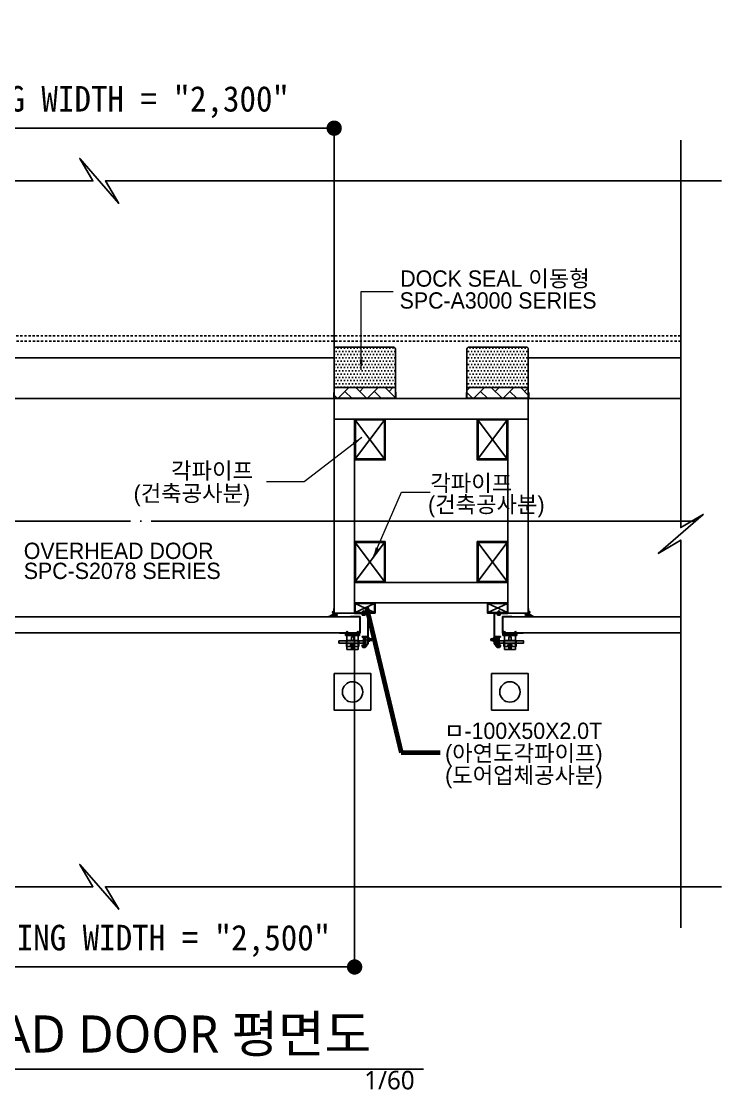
# Model space of a CAD drawing. Header units: millimetres. Extents: x 909 to 159266, y 137 to 21462.
# Drawn here: x 29921 to 33347, y 1806 to 7036 of the extents above; entities that cross this region are included whole.
import ezdxf
from ezdxf.enums import TextEntityAlignment as Align

# ---------------------------------------------------------------- set-up
doc = ezdxf.new("R2010")
doc.units = ezdxf.units.MM
doc.header["$LTSCALE"] = 50
doc.header["$MEASUREMENT"] = 0
for name, pattern in [('CEN', [62, 60, -1, 0, -1]), ('HIDDEN', [2, 1, -1]), ('지하2층 평면도 정화조변경안$0$HID', [2, 1.1, -0.9])]:
    doc.linetypes.add(name, pattern=pattern)
doc.layers.get('Defpoints').update_dxf_attribs({"color": 181})
for name, color, linetype in [('1212', 7, 'Continuous'), ('252', 252, 'Continuous'), ('3', 3, 'Continuous'), ('DIM', 7, 'Continuous'), ('HFC-23-파이프', 3, 'Continuous'), ('OHD Frame', 2, 'Continuous'), ('OHD Panel', 5, 'Continuous'), ('xr-plan$0$A-PLAN-HEIGHT', 253, 'Continuous'), ('건축120130$0$MARK', 3, 'Continuous'), ('지하2층 평면도 정화조변경안$0$A-FLOR-GW', 6, 'Continuous'), ('지하2층 평면도 정화조변경안$0$A-FLOR-STUD', 9, 'Continuous'), ('지하2층 평면도 정화조변경안$0$A-ST-AXIS-CEN', 252, 'CEN'), ('지하2층 평면도 정화조변경안$0$A-볼라드', 8, 'Continuous'), ('지하2층 평면도 정화조변경안$0$방화셔터', 11, 'Continuous')]:
    doc.layers.add(name, color=color, linetype=linetype)
doc.styles.add('2020음성 1차', font='나눔고딕Bold.ttf')
doc.styles.get("Standard").update_dxf_attribs({"font": 'NanumGothicBold.ttf'})
doc.styles.add('돋움체', font='')
doc.styles.add('울릉도M', font='NanumGothic.ttf')
doc.styles.add('헤드라인', font='')
doc.styles.get('돋움체').set_extended_font_data('DotumChe')
doc.styles.get('헤드라인').set_extended_font_data('HY울릉도M')
doc.dimstyles.new('ISO-25', dxfattribs={"dimtxt": 2.5, "dimasz": 2.5, "dimexe": 1.25, "dimexo": 0.625, "dimtad": 1, "dimtxsty": 'Standard', "dimcen": 2.5, "dimadec": 0, "dimazin": 0, "dimtfac": 1, "dimtmove": 0, "dimatfit": 3, "dimfxl": 1, "dimarcsym": 0})
doc.dimstyles.new('류재성$0', dxfattribs={"dimscale": 50, "dimtxt": 3, "dimasz": 1.5, "dimexe": 0, "dimexo": 2, "dimgap": 1, "dimtad": 1, "dimdec": 0, "dimdsep": 46, "dimlunit": 6, "dimtxsty": '2020음성 1차', "dimblk1": 'DOT', "dimblk2": 'DOT', "dimsah": 1, "dimcen": 0.09, "dimclrt": 4, "dimadec": 0, "dimazin": 0, "dimtfac": 1, "dimtdec": 4, "dimtofl": 0, "dimtmove": 0, "dimatfit": 3, "dimldrblk": 'DOT', "dimfxl": 1, "dimtolj": 1, "dimtzin": 0, "dimarcsym": 0})

# ---------------------------------------------------------------- blocks, each defined once
blk = doc.blocks.new('지하2층 평면도 정화조변경안$0$각-150X200')
at = {"layer": '지하2층 평면도 정화조변경안$0$A-FLOR-STUD'}
for p, q in [((75, 100), (-75, -100)), ((75, -100), (-75, 100))]:
    blk.add_line(p, q, dxfattribs=at)
for points in [[(75, 100), (-75, 100), (-75, -100), (75, -100)], [(70.5, 95.5), (-70.5, 95.5), (-70.5, -95.5), (70.5, -95.5)]]:
    blk.add_lwpolyline(points, close=True, dxfattribs=at)
blk = doc.blocks.new('지하2층 평면도 정화조변경안$0$b1')
at = {"layer": '지하2층 평면도 정화조변경안$0$A-볼라드'}
blk.add_lwpolyline([(0, 180), (180, 180), (180, 0), (0, 0), (0, 180)], dxfattribs=at)
blk.add_circle((90, 90), 50, dxfattribs=at)
blk = doc.blocks.new('2TRACK')
at = {"color": 2}
for p, q in [((-35.9, 54.2), (-35.9, 21)), ((-33.6, 54.2), (-33.6, 21.7)), ((-33.1, 57), (-7.9, 57)), ((-33.1, 54.7), (-7.9, 54.7)), ((-7.9, 57), (-7.9, 54.7)), ((-35.9, 21), (-23.7, 3.5)), ((-33.6, 21.7), (-22.5, 5.8)), ((-23.7, 3.5), (-12.1, 3.5)), ((-22.5, 5.8), (-13.5, 5.8)), ((-13.5, 5.8), (-8.3, 15.5)), ((-12.1, 3.5), (-6.3, 14.4)), ((-8.3, 15.5), (-6.3, 14.4))]:
    blk.add_line(p, q, dxfattribs=at)
for radius in [2.8, 0.5]:
    blk.add_arc((-33.1, 54.2), radius, 90, 180, dxfattribs=at)
blk = doc.blocks.new('78t angle')
at = {"color": 2}
for p, q in [((-45.3, 37.5), (-45.3, 35.2)), ((-45.3, 37.5), (18.9, 37.5)), ((-45.3, 35.2), (18.9, 35.2)), ((19.4, 34.7), (19.4, -113.5)), ((21.7, 34.7), (21.7, -113.5)), ((21.7, -113.5), (19.4, -113.5))]:
    blk.add_line(p, q, dxfattribs=at)
for radius in [2.8, 0.5]:
    blk.add_arc((18.9, 34.7), radius, 0, 90, dxfattribs=at)
blk = doc.blocks.new('프레임100X50X2.3T')
at = {"color": 1}
for p, q in [((105125.2, -46858.7), (105170.6, -46763.3)), ((105125.2, -46763.3), (105170.6, -46858.7))]:
    blk.add_line(p, q, dxfattribs=at)
at = {"layer": 'OHD Frame'}
for points in [[(105172.9, -46761), (105172.9, -46861), (105122.9, -46861), (105122.9, -46761)], [(105170.6, -46763.3), (105170.6, -46858.7), (105125.2, -46858.7), (105125.2, -46763.3)]]:
    blk.add_lwpolyline(points, close=True, dxfattribs=at)
blk = doc.blocks.new('_Dot')
at = {"layer": 'DIM', "color": 0, "lineweight": -2}
blk.add_line((-0.5, 0), (-1, 0), dxfattribs=at)
at = {"layer": 'DIM', "color": 0, "const_width": 0.5}
blk.add_lwpolyline([(-0.25, 0, 1), (0.25, 0, 1)], format="xyb", close=True, dxfattribs=at)
blk = doc.blocks.new('*D5540')
at = {"layer": '252', "color": 0, "lineweight": -2}
for p, q in [((29151.3, 5289.2), (29151.3, 6513)), ((29226.3, 6513), (31376.3, 6513)), ((31451.3, 5289.2), (31451.3, 6513))]:
    blk.add_line(p, q, dxfattribs=at)
at = {"layer": 'Defpoints', "color": 0}
for p in [(31451.3, 6513), (29151.3, 5189.2), (31451.3, 5189.2)]:
    blk.add_point(p, dxfattribs=at)
at = {"layer": '252', "color": 0, "linetype": 'ByBlock', "lineweight": -2, "xscale": 75, "yscale": 75, "zscale": 75, "rotation": 180}
blk.add_blockref('_Dot', (29151.3, 6513), dxfattribs=at)
at = {"layer": '252', "color": 0, "linetype": 'ByBlock', "lineweight": -2, "xscale": 75, "yscale": 75, "zscale": 75}
blk.add_blockref('_Dot', (31451.3, 6513), dxfattribs=at)
at = {"layer": '252', "color": 4, "insert": (30301.3, 6640.8), "char_height": 125, "attachment_point": 5, "style": '돋움체'}
blk.add_mtext('\\A1;OPENING WIDTH = "2,300"', dxfattribs=at)
blk = doc.blocks.new('*D5541')
at = {"layer": '252', "color": 0, "lineweight": -2}
for p, q in [((29051.3, 4039.2), (29051.3, 2406.7)), ((31551.3, 4039.2), (31551.3, 2406.7)), ((29126.3, 2406.7), (31476.3, 2406.7))]:
    blk.add_line(p, q, dxfattribs=at)
at = {"layer": 'Defpoints', "color": 0}
for p in [(29051.3, 4139.2), (31551.3, 4139.2), (31551.3, 2406.7)]:
    blk.add_point(p, dxfattribs=at)
at = {"layer": '252', "color": 0, "linetype": 'ByBlock', "lineweight": -2, "xscale": 75, "yscale": 75, "zscale": 75, "rotation": 180}
blk.add_blockref('_Dot', (29051.3, 2406.7), dxfattribs=at)
at = {"layer": '252', "color": 0, "linetype": 'ByBlock', "lineweight": -2, "xscale": 75, "yscale": 75, "zscale": 75}
blk.add_blockref('_Dot', (31551.3, 2406.7), dxfattribs=at)
at = {"layer": '252', "color": 4, "insert": (30301.3, 2534.5), "char_height": 125, "attachment_point": 5, "style": '돋움체'}
blk.add_mtext('\\A1;DOOR OPENING WIDTH = "2,500"', dxfattribs=at)

msp = doc.modelspace()

# ---------------------------------------------------------------- hatches: boundary and pattern name
at = {"transparency": 33554687}
h = msp.add_hatch(dxfattribs=at)
h.set_pattern_fill('DOTS', color=3, scale=10, angle=360)
h.set_pattern_definition([(2e-15, (-14115.533, -51602.674), (7.9375, 15.875), [0, -15.875])])
h.paths.add_polyline_path([(31451.3, 5243.8), (31451.3, 5431.5, -0.414214), (31461.3, 5441.5), (31741.3, 5441.5, -0.414214), (31751.3, 5431.5), (31751.3, 5243.8)])
h = msp.add_hatch(dxfattribs=at)
h.set_pattern_fill('DOTS', color=3, scale=10, angle=360)
h.set_pattern_definition([(2e-15, (-10865.533, -51602.674), (7.9375, 15.875), [0, -15.875])])
h.paths.add_polyline_path([(32401.3, 5243.8), (32401.3, 5431.5, 0.414214), (32391.3, 5441.5), (32111.3, 5441.5, 0.414214), (32101.3, 5431.5), (32101.3, 5243.8)])
h = msp.add_hatch(dxfattribs=at)
h.set_pattern_fill('AR-HBONE', color=3, scale=0.5, angle=360)
h.set_pattern_definition([(45, (-14115.533, -51602.674), (2e-14, 71.84205), [152.4, -50.8]), (135, (-14079.61, -51566.753), (2e-14, 71.84205), [152.4, -50.8])])
h.paths.add_polyline_path([(31751.3, 5243.8), (31751.3, 5191.5), (31451.3, 5191.5), (31451.3, 5219.2), (31451.3, 5243.8)])
h = msp.add_hatch(dxfattribs=at)
h.set_pattern_fill('AR-HBONE', color=3, scale=0.5, angle=360)
h.set_pattern_definition([(45, (-10865.533, -51602.674), (2e-14, 71.84205), [152.4, -50.8]), (135, (-10829.61, -51566.753), (2e-14, 71.84205), [152.4, -50.8])])
h.paths.add_polyline_path([(32101.3, 5243.8), (32101.3, 5191.5), (32401.3, 5191.5), (32401.3, 5219.2), (32401.3, 5243.8)])
at = {"layer": 'HFC-23-파이프'}
h = msp.add_hatch(color=7, dxfattribs=at)
h.dxf.hatch_style = 1
h.paths.add_polyline_path([(31455.2, 4134.7), (31451.3, 4134.7), (31451.3, 4136.7), (31464.3, 4136.7), (31464.3, 4134.7), (31460.4, 4134.7), (31460.4, 4133.1), (31463.6, 4133.1), (31464.9, 4133), (31466.9, 4130.1), (31456, 4125.1), (31448.5, 4123.4), (31455.6, 4126), (31463.5, 4130.5), (31461.2, 4131.3), (31457, 4132.1), (31453.3, 4130.4), (31445.3, 4125.3), (31438.6, 4122.1), (31437.3, 4122), (31437.2, 4122), (31443.3, 4125.3), (31450.6, 4131), (31450.6, 4133.1), (31455.2, 4133.1)])
h.paths.add_polyline_path([(31447.5, 4138.3, 0.154527), (31447.5, 4138.9), (31446.7, 4141.4, 0.170014), (31446.2, 4141.9, -1.840759), (31449.3, 4143.3), (31449.4, 4139.6), (31448.1, 4133), (31439.5, 4127.4), (31429, 4122.8), (31423.9, 4122), (31426.9, 4123), (31437.6, 4128.4), (31446.5, 4134.7)])
h = msp.add_hatch(color=7, dxfattribs=at)
h.dxf.hatch_style = 1
h.paths.add_polyline_path([(32397.4, 4134.7), (32401.3, 4134.7), (32401.3, 4136.7), (32388.3, 4136.7), (32388.3, 4134.7), (32392.2, 4134.7), (32392.2, 4133.1), (32389, 4133.1), (32387.7, 4133), (32385.7, 4130.1), (32396.6, 4125.1), (32404.1, 4123.4), (32397, 4126), (32389.1, 4130.5), (32391.4, 4131.3), (32395.6, 4132.1), (32399.2, 4130.4), (32407.3, 4125.3), (32414, 4122.1), (32415.3, 4122), (32415.3, 4122), (32409.3, 4125.3), (32402, 4131), (32402, 4133.1), (32397.4, 4133.1)])
h.paths.add_polyline_path([(32405, 4138.3, -0.154527), (32405.1, 4138.9), (32405.9, 4141.4, -0.170014), (32406.3, 4141.9, 1.840759), (32403.3, 4143.3), (32403.2, 4139.6), (32404.4, 4133), (32413.1, 4127.4), (32423.6, 4122.8), (32428.7, 4122), (32425.6, 4123), (32415, 4128.4), (32406.1, 4134.7)])

# ---------------------------------------------------------------- linework, layer by layer
for p, q in [((31445.3, 4138.9), (31445.3, 4139.7)), ((31447.5, 4138.3), (31446.5, 4134.7)), ((31446.7, 4141.4), (31447.5, 4138.9)), ((31446.8, 4138.9), (31446.8, 4140.5)), ((31449.8, 4148.4), (31449.8, 4161.4)), ((31449.8, 4133.7), (31449.8, 4143.7)), ((31450.3, 4133.2), (31454, 4133.2)), ((31451.3, 4139.7), (31451.3, 4161.4)), ((31451.3, 4134.7), (31451.3, 4137.7)), ((31451.3, 4137.7), (31464.3, 4137.7)), ((31451.3, 4134.7), (31451.3, 4136.7)), ((31451.3, 4136.7), (31464.3, 4136.7)), ((31451.3, 4134.7), (31454, 4134.7)), ((31455.2, 4134.7), (31451.3, 4134.7)), ((31451.8, 4139.2), (31465.3, 4139.2)), ((31455.2, 4133.1), (31455.2, 4134.7)), ((31464.3, 4134.7), (31460.4, 4134.7)), ((31460.4, 4134.7), (31460.4, 4133.1)), ((31460.4, 4133.1), (31463.6, 4133.1)), ((31461.5, 4134.7), (31464.3, 4134.7)), ((31461.5, 4133.2), (31465.3, 4133.2)), ((31464.3, 4134.7), (31464.3, 4137.7)), ((31464.3, 4136.7), (31464.3, 4134.7)), ((31465.8, 4133.7), (31465.8, 4138.7)), ((32386.8, 4133.7), (32386.8, 4138.7)), ((32400.8, 4139.2), (32387.3, 4139.2)), ((32391, 4133.2), (32387.3, 4133.2)), ((32388.3, 4134.7), (32388.3, 4137.7)), ((32401.3, 4137.7), (32388.3, 4137.7)), ((32401.3, 4136.7), (32388.3, 4136.7)), ((32388.3, 4136.7), (32388.3, 4134.7)), ((32391, 4134.7), (32388.3, 4134.7)), ((32388.3, 4134.7), (32392.2, 4134.7)), ((32392.2, 4133.1), (32389, 4133.1)), ((32392.2, 4134.7), (32392.2, 4133.1)), ((32397.4, 4133.1), (32397.4, 4134.7)), ((32397.4, 4134.7), (32401.3, 4134.7)), ((32401.3, 4134.7), (32398.5, 4134.7)), ((32402.3, 4133.2), (32398.5, 4133.2)), ((32401.3, 4139.7), (32401.3, 4161.4)), ((32401.3, 4134.7), (32401.3, 4137.7)), ((32401.3, 4134.7), (32401.3, 4136.7)), ((32402.8, 4148.4), (32402.8, 4161.4)), ((32402.8, 4133.7), (32402.8, 4143.7)), ((32405, 4138.3), (32406.1, 4134.7)), ((32405.9, 4141.4), (32405.1, 4138.9)), ((32405.8, 4138.9), (32405.8, 4140.5)), ((32407.3, 4138.9), (32407.3, 4139.7))]:
    msp.add_line(p, q)
at = {"color": 2}
for p, q in [((31531.4, 4122.8), (31531.4, 4121.2)), ((31531.4, 4121.2), (31576.3, 4121.2)), ((31576.3, 4121.2), (31576.3, 4043.2)), ((31577.9, 4122.8), (31577.9, 4041.6)), ((32274.7, 4122.8), (32274.7, 4041.6)), ((32276.3, 4121.2), (32276.3, 4043.2)), ((32321.2, 4121.2), (32276.3, 4121.2)), ((32321.2, 4122.8), (32321.2, 4121.2)), ((31476.6, 4043.2), (31576.3, 4043.2)), ((32376, 4043.2), (32276.3, 4043.2))]:
    msp.add_line(p, q, dxfattribs=at)
at = {"color": 4}
for p, q in [((31506.6, 4041.6), (31506.6, 4030.1)), ((31575.9, 4039.4), (31506.6, 4039.4)), ((31523.1, 4030.1), (31506.6, 4030.1)), ((31513.3, 4030.1), (31513.3, 4004.8)), ((31523.1, 4030.1), (31523.1, 4039.4)), ((31524.2, 4037.8), (31523.1, 4037.8)), ((31524.2, 4031.7), (31523.1, 4031.7)), ((31524.2, 4030.1), (31524.2, 4039.4)), ((31558.2, 4030.1), (31524.2, 4030.1)), ((31558.2, 4030.1), (31558.2, 4039.4)), ((31559.4, 4037.8), (31558.2, 4037.8)), ((31559.4, 4031.7), (31558.2, 4031.7)), ((31559.4, 4030.1), (31559.4, 4039.4)), ((31575.9, 4030.1), (31559.4, 4030.1)), ((31568.3, 4030.1), (31568.3, 4004.8)), ((31575.9, 4041.6), (31575.9, 4030.1)), ((32276.7, 4041.6), (32276.7, 4030.1)), ((32276.7, 4039.4), (32346, 4039.4)), ((32276.7, 4030.1), (32293.2, 4030.1)), ((32284.2, 4030.1), (32284.2, 4004.8)), ((32293.2, 4030.1), (32293.2, 4039.4)), ((32293.2, 4037.8), (32294.4, 4037.8)), ((32293.2, 4031.7), (32294.4, 4031.7)), ((32294.4, 4030.1), (32294.4, 4039.4)), ((32294.4, 4030.1), (32328.4, 4030.1)), ((32328.4, 4030.1), (32328.4, 4039.4)), ((32328.4, 4037.8), (32329.5, 4037.8)), ((32328.4, 4031.7), (32329.5, 4031.7)), ((32329.5, 4030.1), (32329.5, 4039.4)), ((32329.5, 4030.1), (32346, 4030.1)), ((32339.2, 4030.1), (32339.2, 4004.8)), ((32346, 4041.6), (32346, 4030.1)), ((31511, 4004.8), (31511, 3990.3)), ((31513.3, 3974.9), (31513.3, 3961.6)), ((31546.9, 4022.9), (31535.9, 4022.9)), ((31568.3, 3974.9), (31568.3, 3961.6)), ((31571.5, 4004.8), (31571.5, 3990.3)), ((32281.1, 4004.8), (32281.1, 3990.3)), ((32284.2, 3974.9), (32284.2, 3961.6)), ((32305.7, 4022.9), (32316.7, 4022.9)), ((32339.2, 3974.9), (32339.2, 3961.6)), ((32341.6, 4004.8), (32341.6, 3990.3)), ((31568.3, 3961.6), (31513.3, 3961.6)), ((32284.2, 3961.6), (32339.2, 3961.6))]:
    msp.add_line(p, q, dxfattribs=at)
at = {"color": 1, "linetype": 'HIDDEN', "ltscale": 3}
for p, q in [((31511, 4003.1), (31571.5, 4003.1)), ((31511, 3992.1), (31571.5, 3992.1)), ((32341.6, 4003.1), (32281.1, 4003.1)), ((32341.6, 3992.1), (32281.1, 3992.1))]:
    msp.add_line(p, q, dxfattribs=at)
at = {"color": 8, "linetype": 'HIDDEN', "ltscale": 3}
for p, q in [((31513.3, 3974.9), (31513.3, 4004.8)), ((31568.3, 3974.9), (31568.3, 4004.8)), ((32284.2, 3974.9), (32284.2, 4004.8)), ((32339.2, 3974.9), (32339.2, 4004.8))]:
    msp.add_line(p, q, dxfattribs=at)
at = {"color": 2}
for points in [[(33147.4, 6455), (33147.4, 4557.9), (33257.3, 4622.5), (33037.5, 4431.7), (33147.4, 4496.4), (33147.4, 2599.2)], [(33347.4, 6255), (30332, 6255), (30396.7, 6145.1), (30205.9, 6365), (30270.6, 6255), (27255.2, 6255)], [(33347.4, 2799.2), (30332, 2799.2), (30396.7, 2689.3), (30205.9, 2909.1), (30270.6, 2799.2), (27255.2, 2799.2)]]:
    msp.add_lwpolyline(points, dxfattribs=at)
for points in [[(31446.5, 4134.7), (31437.6, 4128.4), (31426.9, 4123), (31423.9, 4122), (31429, 4122.8), (31439.5, 4127.4), (31448.1, 4133), (31449.4, 4139.6), (31449.3, 4143.3)], [(31455.2, 4133.1), (31450.6, 4133.1), (31450.6, 4131), (31443.3, 4125.3), (31437.2, 4122), (31438.6, 4122.1), (31445.3, 4125.3), (31453.3, 4130.4), (31457, 4132.1), (31461.2, 4131.3), (31463.5, 4130.5), (31455.6, 4126), (31448.5, 4123.4), (31456, 4125.1), (31466.9, 4130.1), (31464.9, 4133), (31463.6, 4133.1)], [(32397.4, 4133.1), (32402, 4133.1), (32402, 4131), (32409.3, 4125.3), (32415.4, 4122), (32414, 4122.1), (32407.3, 4125.3), (32399.2, 4130.4), (32395.6, 4132.1), (32391.4, 4131.3), (32389.1, 4130.5), (32397, 4126), (32404.1, 4123.4), (32396.6, 4125.1), (32385.7, 4130.1), (32387.7, 4133), (32389, 4133.1)], [(32406.1, 4134.7), (32415, 4128.4), (32425.6, 4123), (32428.7, 4122), (32423.6, 4122.8), (32413.1, 4127.4), (32404.4, 4133), (32403.2, 4139.6), (32403.3, 4143.3)]]:
    msp.add_lwpolyline(points)
at = {"color": 3}
for points in [[(31511, 4003.1), (31474.2, 4003.1), (31474.2, 3992.1), (31511, 3992.1)], [(31594.2, 4003.1), (31571.5, 4003.1)], [(31571.5, 3992.1), (31594.2, 3992.1)], [(32258.4, 4003.1), (32281.1, 4003.1)], [(32281.1, 3992.1), (32258.4, 3992.1)], [(32341.6, 4003.1), (32378.4, 4003.1), (32378.4, 3992.1), (32341.6, 3992.1)]]:
    msp.add_lwpolyline(points, dxfattribs=at)
for points in [[(31594.2, 3979.8), (31594.2, 4015.3, -0.414214), (31599.7, 4020.8), (31599.7, 4020.8, -0.414214), (31605.2, 4015.3), (31605.2, 3979.8, -0.414214), (31599.7, 3974.3), (31599.7, 3974.3, -0.414214)], [(32258.4, 3979.8), (32258.4, 4015.3, 0.414214), (32252.9, 4020.8), (32252.9, 4020.8, 0.414214), (32247.4, 4015.3), (32247.4, 3979.8, 0.414214), (32252.9, 3974.3), (32252.9, 3974.3, 0.414214)]]:
    msp.add_lwpolyline(points, format="xyb", close=True, dxfattribs=at)
for centre, radius, start, end in [((31447.3, 4143.7), 4, 72.5424, 233.1301), ((31447.3, 4143.7), 2.5, 0, 244.6231), ((31444.3, 4139.7), 1, 0, 53.1301), ((31447.3, 4143.6), 2, 351.8493, 237.7965), ((31446, 4138.9), 0.75, 180, 0), ((31445.7, 4141), 1, 19.2012, 57.7965), ((31445.8, 4140.5), 1, 0, 64.6231), ((31446.6, 4138.5), 1, 344.0643, 19.2012), ((31448.8, 4148.4), 1, 252.5424, 0), ((31450.5, 4161.4), 0.75, 0, 180), ((31450.3, 4133.7), 0.5, 180, 270), ((31451.8, 4139.7), 0.5, 180, 270), ((31454, 4133.9), 0.75, 270, 90), ((31461.5, 4133.9), 0.75, 90, 270), ((31465.3, 4138.7), 0.5, 0, 90), ((31465.3, 4133.7), 0.5, 270, 0), ((32387.3, 4138.7), 0.5, 90, 180), ((32387.3, 4133.7), 0.5, 180, 270), ((32391, 4133.9), 0.75, 270, 90), ((32398.5, 4133.9), 0.75, 90, 270), ((32400.8, 4139.7), 0.5, 270, 0), ((32402, 4161.4), 0.75, 0, 180), ((32402.3, 4133.7), 0.5, 270, 0), ((32403.8, 4148.4), 1, 180, 287.4576), ((32405.3, 4143.7), 2.5, 295.3769, 180), ((32405.3, 4143.6), 2, 302.2035, 188.1507), ((32405.3, 4143.7), 4, 306.8699, 107.4576), ((32406, 4138.5), 1, 160.7988, 195.9357), ((32406.8, 4140.5), 1, 115.3769, 180), ((32406.5, 4138.9), 0.75, 180, 0), ((32406.9, 4141), 1, 122.2035, 160.7988), ((32408.3, 4139.7), 1, 126.8699, 180)]:
    msp.add_arc(centre, radius, start, end)
at = {"layer": '1212', "color": 3}
for p, q in [((31586.5, 4136.9), (31586.5, 4134.5)), ((31586.5, 4134.5), (31604.5, 4134.5)), ((31588.4, 4134.5), (31588.4, 4129)), ((31592, 4148), (31595.5, 4151.7)), ((31592, 4141.5), (31592, 4148)), ((31595.5, 4141.5), (31592, 4145.3)), ((31592.5, 4141.5), (31592, 4142.1)), ((31592.1, 4134.5), (31592.1, 4129)), ((31598.4, 4141.5), (31592.2, 4148.3)), ((31599, 4144.1), (31593.7, 4149.8)), ((31599, 4148), (31595.5, 4151.7)), ((31598.9, 4134.5), (31598.9, 4129)), ((31599, 4141.5), (31599, 4148)), ((31602.6, 4134.5), (31602.6, 4129)), ((31604.5, 4136.9), (31604.5, 4134.5)), ((32248.1, 4136.9), (32248.1, 4134.5)), ((32266.1, 4134.5), (32248.1, 4134.5)), ((32250, 4134.5), (32250, 4129)), ((32253.5, 4148), (32257.1, 4151.7)), ((32253.5, 4144.1), (32258.9, 4149.8)), ((32253.5, 4141.5), (32253.5, 4148)), ((32253.7, 4134.5), (32253.7, 4129)), ((32254.1, 4141.5), (32260.4, 4148.3)), ((32260.6, 4148), (32257.1, 4151.7)), ((32257.1, 4141.5), (32260.6, 4145.3)), ((32260.1, 4141.5), (32260.6, 4142.1)), ((32260.5, 4134.5), (32260.5, 4129)), ((32260.6, 4141.5), (32260.6, 4148)), ((32264.2, 4134.5), (32264.2, 4129)), ((32266.1, 4136.9), (32266.1, 4134.5)), ((31588.4, 4129), (31602.6, 4129)), ((32264.2, 4129), (32250, 4129)), ((31508.4, 4039.4), (31508.4, 4037.7)), ((31508.4, 4037.7), (31520.9, 4037.7)), ((31509.7, 4037.7), (31509.7, 4033.9)), ((31509.7, 4033.9), (31519.6, 4033.9)), ((31512.2, 4047.7), (31514.7, 4050.2)), ((31512.2, 4043.2), (31512.2, 4047.7)), ((31514.6, 4043.2), (31512.2, 4045.8)), ((31512.3, 4037.7), (31512.3, 4033.9)), ((31516.7, 4043.2), (31512.4, 4047.9)), ((31517.1, 4045), (31513.4, 4049)), ((31517.1, 4047.7), (31514.7, 4050.2)), ((31517, 4037.7), (31517, 4033.9)), ((31517.1, 4043.2), (31517.1, 4047.7)), ((31519.6, 4037.7), (31519.6, 4033.9)), ((31520.9, 4039.4), (31520.9, 4037.7)), ((31561.1, 4039.4), (31561.1, 4037.7)), ((31561.1, 4037.7), (31573.6, 4037.7)), ((31562.4, 4037.7), (31562.4, 4033.9)), ((31562.4, 4033.9), (31572.3, 4033.9)), ((31564.9, 4047.7), (31567.4, 4050.2)), ((31564.9, 4043.2), (31564.9, 4047.7)), ((31567.3, 4043.2), (31564.9, 4045.8)), ((31565, 4037.7), (31565, 4033.9)), ((31569.4, 4043.2), (31565.1, 4047.9)), ((31569.8, 4045), (31566.1, 4049)), ((31569.8, 4047.7), (31567.4, 4050.2)), ((31569.7, 4037.7), (31569.7, 4033.9)), ((31569.8, 4043.2), (31569.8, 4047.7)), ((31572.3, 4037.7), (31572.3, 4033.9)), ((31573.6, 4039.4), (31573.6, 4037.7)), ((32279, 4039.4), (32279, 4037.7)), ((32291.5, 4037.7), (32279, 4037.7)), ((32280.3, 4037.7), (32280.3, 4033.9)), ((32290.2, 4033.9), (32280.3, 4033.9)), ((32282.8, 4047.7), (32285.2, 4050.2)), ((32282.8, 4045), (32286.5, 4049)), ((32282.8, 4043.2), (32282.8, 4047.7)), ((32282.9, 4037.7), (32282.9, 4033.9)), ((32283.2, 4043.2), (32287.5, 4047.9)), ((32287.7, 4047.7), (32285.2, 4050.2)), ((32285.2, 4043.2), (32287.7, 4045.8)), ((32287.6, 4037.7), (32287.6, 4033.9)), ((32287.7, 4043.2), (32287.7, 4047.7)), ((32290.2, 4037.7), (32290.2, 4033.9)), ((32291.5, 4039.4), (32291.5, 4037.7)), ((32331.7, 4039.4), (32331.7, 4037.7)), ((32344.2, 4037.7), (32331.7, 4037.7)), ((32333, 4037.7), (32333, 4033.9)), ((32342.9, 4033.9), (32333, 4033.9)), ((32335.5, 4047.7), (32337.9, 4050.2)), ((32335.5, 4045), (32339.2, 4049)), ((32335.5, 4043.2), (32335.5, 4047.7)), ((32335.6, 4037.7), (32335.6, 4033.9)), ((32335.9, 4043.2), (32340.2, 4047.9)), ((32340.4, 4047.7), (32337.9, 4050.2)), ((32338, 4043.2), (32340.4, 4045.8)), ((32340.3, 4037.7), (32340.3, 4033.9)), ((32340.4, 4043.2), (32340.4, 4047.7)), ((32342.9, 4037.7), (32342.9, 4033.9)), ((32344.2, 4039.4), (32344.2, 4037.7)), ((31536.8, 3989), (31531.4, 3981)), ((31531.4, 3978.8), (31531.4, 3981)), ((31536.8, 3972), (31531.4, 3978.8)), ((31536.8, 3989), (31536.8, 3986)), ((31536.8, 3989), (31545.7, 3989)), ((31536.9, 3976.9), (31536.9, 3979.1)), ((31545.5, 3976.9), (31545.5, 3979.1)), ((31545.7, 3989), (31551, 3981)), ((31545.7, 3989), (31545.7, 3986)), ((31545.7, 3972), (31551, 3978.8)), ((31551, 3978.8), (31551, 3981)), ((31618.3, 4016.4), (31618.3, 4001.4)), ((31618.3, 4016.2), (31618.3, 4001.7)), ((31620.3, 4016.4), (31620.3, 4001.4)), ((31625.3, 4016.2), (31620.3, 4016.2)), ((31625.3, 4012.5), (31620.3, 4012.5)), ((31625.3, 4005.3), (31620.3, 4005.3)), ((31620.3, 4001.7), (31625.3, 4001.7)), ((31625.3, 4001.7), (31625.3, 4016.2)), ((31625.3, 4012.9), (31635, 4012.9)), ((31625.3, 4007.1), (31625.7, 4004.9)), ((31625.3, 4004.9), (31635, 4004.9)), ((31626, 4012.9), (31627.4, 4004.9)), ((31627.8, 4012.9), (31629.1, 4004.9)), ((31629.5, 4012.9), (31630.9, 4004.9)), ((31631.2, 4012.9), (31632.6, 4004.9)), ((31633, 4012.9), (31634.3, 4004.9)), ((31634.7, 4012.9), (31635, 4011)), ((31635, 4012.9), (31635, 4004.9)), ((32227.3, 4012.9), (32217.6, 4012.9)), ((32217.6, 4012.9), (32217.6, 4004.9)), ((32217.9, 4012.9), (32217.6, 4011)), ((32227.3, 4004.9), (32217.6, 4004.9)), ((32219.6, 4012.9), (32218.3, 4004.9)), ((32221.3, 4012.9), (32220, 4004.9)), ((32223.1, 4012.9), (32221.7, 4004.9)), ((32224.8, 4012.9), (32223.5, 4004.9)), ((32226.5, 4012.9), (32225.2, 4004.9)), ((32227.3, 4007.1), (32226.9, 4004.9)), ((32227.3, 4001.7), (32227.3, 4016.2)), ((32227.3, 4016.2), (32232.3, 4016.2)), ((32227.3, 4012.5), (32232.3, 4012.5)), ((32227.3, 4005.3), (32232.3, 4005.3)), ((32232.3, 4001.7), (32227.3, 4001.7)), ((32232.3, 4016.4), (32232.3, 4001.4)), ((32234.3, 4016.4), (32234.3, 4001.4)), ((32234.3, 4016.2), (32234.3, 4001.7)), ((32306.9, 3989), (32301.6, 3981)), ((32301.6, 3978.8), (32301.6, 3981)), ((32306.9, 3972), (32301.6, 3978.8)), ((32306.9, 3989), (32306.9, 3986)), ((32315.8, 3989), (32306.9, 3989)), ((32307.1, 3976.9), (32307.1, 3979.1)), ((32315.7, 3976.9), (32315.7, 3979.1)), ((32315.8, 3989), (32321.2, 3981)), ((32315.8, 3989), (32315.8, 3986)), ((32315.8, 3972), (32321.2, 3978.8)), ((32321.2, 3978.8), (32321.2, 3981)), ((31536.8, 3972), (31545.7, 3972)), ((32315.8, 3972), (32306.9, 3972))]:
    msp.add_line(p, q, dxfattribs=at)
at = {"layer": '1212', "color": 2}
for p, q in [((31577.9, 4122.8), (31531.4, 4122.8)), ((32274.7, 4122.8), (32321.2, 4122.8)), ((31476.6, 4041.6), (31476.6, 4043.2)), ((31577.9, 4041.6), (31476.6, 4041.6)), ((32274.7, 4041.6), (32376, 4041.6)), ((32376, 4041.6), (32376, 4043.2))]:
    msp.add_line(p, q, dxfattribs=at)
at = {"layer": '1212', "color": 4}
for p, q in [((31575.9, 4039.4), (31506.6, 4039.4)), ((32276.7, 4039.4), (32346, 4039.4)), ((31571.5, 4004.8), (31511, 4004.8)), ((31571.5, 3990.3), (31511, 3990.3)), ((31511, 3990.3), (31511, 3974.9)), ((31534.5, 3974.9), (31511, 3974.9)), ((31535.9, 4022.9), (31535.9, 4004.8)), ((31546.9, 4022.9), (31546.9, 4004.8)), ((31571.5, 3974.9), (31547.9, 3974.9)), ((31571.5, 3990.3), (31571.5, 3974.9)), ((32281.1, 4004.8), (32341.6, 4004.8)), ((32281.1, 3990.3), (32341.6, 3990.3)), ((32281.1, 3990.3), (32281.1, 3974.9)), ((32281.1, 3974.9), (32304.7, 3974.9)), ((32305.7, 4022.9), (32305.7, 4004.8)), ((32316.7, 4022.9), (32316.7, 4004.8)), ((32318.1, 3974.9), (32341.6, 3974.9)), ((32341.6, 3990.3), (32341.6, 3974.9)), ((31535.9, 3973.1), (31535.9, 3965.1)), ((31546.9, 3965.1), (31535.9, 3965.1)), ((31546.9, 3973.6), (31546.9, 3965.1)), ((32305.7, 3973.6), (32305.7, 3965.1)), ((32305.7, 3965.1), (32316.7, 3965.1)), ((32316.7, 3973.1), (32316.7, 3965.1))]:
    msp.add_line(p, q, dxfattribs=at)
at = {"layer": '1212', "linetype": 'HIDDEN', "ltscale": 10}
for p, q in [((31508.4, 4037.8), (31506.6, 4037.8)), ((31523.1, 4031.7), (31506.6, 4031.7)), ((31523.1, 4037.8), (31520.9, 4037.8)), ((31558.2, 4037.8), (31524.2, 4037.8)), ((31558.2, 4031.7), (31524.2, 4031.7)), ((31559.4, 4037.8), (31561.1, 4037.8)), ((31559.4, 4031.7), (31575.9, 4031.7)), ((31573.6, 4037.8), (31575.9, 4037.8)), ((32279, 4037.8), (32276.7, 4037.8)), ((32293.2, 4031.7), (32276.7, 4031.7)), ((32293.2, 4037.8), (32291.5, 4037.8)), ((32294.4, 4037.8), (32328.4, 4037.8)), ((32294.4, 4031.7), (32328.4, 4031.7)), ((32329.5, 4037.8), (32331.7, 4037.8)), ((32329.5, 4031.7), (32346, 4031.7)), ((32344.2, 4037.8), (32346, 4037.8))]:
    msp.add_line(p, q, dxfattribs=at)
at = {"layer": '1212'}
for p, q in [((31520.9, 4039.4), (31508.4, 4039.4)), ((31573.6, 4039.4), (31561.1, 4039.4)), ((32279, 4039.4), (32291.5, 4039.4)), ((32331.7, 4039.4), (32344.2, 4039.4))]:
    msp.add_line(p, q, dxfattribs=at)
at = {"layer": '1212', "color": 3}
for points in [[(31613.7, 4015.2), (31613.7, 4002.6)], [(32238.9, 4015.2), (32238.9, 4002.6)]]:
    msp.add_lwpolyline(points, dxfattribs=at)
for centre, radius, start, end in [((31500.2, 4008.6), 42.9, 316.5752, 328.3002), ((31541.2, 4011.8), 26.2, 260.2075, 279.7925), ((31582.2, 4008.6), 42.9, 211.6998, 223.4248), ((31633, 4008.9), 20.3, 161.9614, 198.0386), ((31619.3, 4016.4), 1, 90, 180), ((31619.3, 4001.4), 1, 180, 270), ((31619.3, 4016.4), 1, 0, 90), ((31619.3, 4001.4), 1, 270, 0), ((32233.3, 4016.4), 1, 90, 180), ((32233.3, 4001.4), 1, 180, 270), ((32233.3, 4016.4), 1, 0, 90), ((32233.3, 4001.4), 1, 270, 0), ((32219.5, 4008.9), 20.3, 341.9614, 18.0386), ((32270.4, 4008.6), 42.9, 316.5752, 328.3002), ((32311.4, 4011.8), 26.2, 260.2075, 279.7925), ((32352.4, 4008.6), 42.9, 211.6998, 223.4248)]:
    msp.add_arc(centre, radius, start, end, dxfattribs=at)
at = {"layer": '1212', "color": 3, "extrusion": (0, 0, -1)}
msp.add_ellipse((31541.2, 3979.1), major_axis=(-7.39, 0), ratio=0.851726, dxfattribs=at)
at = {"layer": '1212', "color": 3}
msp.add_ellipse((32311.4, 3979.1), major_axis=(7.39, 0), ratio=0.851726, dxfattribs=at)
for points, knots in [([(31536.9, 3979.1), (31536.9, 3979.4, 0), (31537, 3979.7, 0), (31537.3, 3980.4, 0), (31537.5, 3980.7, 0), (31538.1, 3981.3, 0), (31538.5, 3981.6, 0), (31539.5, 3982, 0), (31540, 3982.2, 0), (31541.2, 3982.3, 0), (31541.8, 3982.3, 0), (31542.9, 3982.1, 0), (31543.4, 3981.9, 0), (31544.3, 3981.4, 0), (31544.6, 3981.1, 0), (31545.1, 3980.4, 0), (31545.3, 3980.1, 0), (31545.5, 3979.5, 0), (31545.5, 3979.3, 0), (31545.5, 3979.1, 0)], [6.283185, 6.283185, 6.283185, 6.283185, 6.643322, 6.643322, 7.003459, 7.003459, 7.363595, 7.363595, 7.723732, 7.723732, 8.083869, 8.083869, 8.444005, 8.444005, 8.804142, 8.804142, 9.164279, 9.164279, 9.424826, 9.424826, 9.424826, 9.424826]), ([(31536.9, 3976.9), (31536.9, 3977.2, 0), (31537, 3977.5, 0), (31537.3, 3978.2, 0), (31537.5, 3978.5, 0), (31538.1, 3979.1, 0), (31538.5, 3979.4, 0), (31539.5, 3979.9, 0), (31540, 3980, 0), (31541.2, 3980.1, 0), (31541.8, 3980.1, 0), (31542.9, 3979.9, 0), (31543.4, 3979.7, 0), (31544.3, 3979.2, 0), (31544.6, 3978.9, 0), (31545.1, 3978.3, 0), (31545.3, 3977.9, 0), (31545.5, 3977.3, 0), (31545.6, 3977, 0), (31545.5, 3976.3, 0), (31545.4, 3976, 0), (31545, 3975.3, 0), (31544.7, 3975, 0), (31544, 3974.4, 0), (31543.5, 3974.2, 0), (31542.5, 3973.8, 0), (31541.9, 3973.7, 0), (31540.8, 3973.7, 0), (31540.2, 3973.8, 0), (31539.2, 3974.1, 0), (31538.7, 3974.3, 0), (31537.9, 3974.8, 0), (31537.6, 3975.2, 0), (31537.2, 3975.8, 0), (31537, 3976.1, 0), (31536.9, 3976.6, 0), (31536.9, 3976.8, 0), (31536.9, 3976.9)], [0, 0, 0, 0, 0.360137, 0.360137, 0.720273, 0.720273, 1.08041, 1.08041, 1.440547, 1.440547, 1.800683, 1.800683, 2.16082, 2.16082, 2.520957, 2.520957, 2.881093, 2.881093, 3.24123, 3.24123, 3.601367, 3.601367, 3.961504, 3.961504, 4.32164, 4.32164, 4.681777, 4.681777, 5.041914, 5.041914, 5.40205, 5.40205, 5.762187, 5.762187, 6.122324, 6.122324, 6.283185, 6.283185, 6.283185, 6.283185]), ([(32315.7, 3976.9), (32315.7, 3977.2, 0), (32315.6, 3977.5, 0), (32315.3, 3978.2, 0), (32315.1, 3978.5, 0), (32314.4, 3979.1, 0), (32314, 3979.4, 0), (32313.1, 3979.9, 0), (32312.5, 3980, 0), (32311.4, 3980.1, 0), (32310.8, 3980.1, 0), (32309.7, 3979.9, 0), (32309.2, 3979.7, 0), (32308.3, 3979.2, 0), (32308, 3978.9, 0), (32307.4, 3978.3, 0), (32307.3, 3977.9, 0), (32307.1, 3977.3, 0), (32307, 3977, 0), (32307.1, 3976.3, 0), (32307.2, 3976, 0), (32307.6, 3975.3, 0), (32307.9, 3975, 0), (32308.6, 3974.4, 0), (32309.1, 3974.2, 0), (32310.1, 3973.8, 0), (32310.6, 3973.7, 0), (32311.8, 3973.7, 0), (32312.4, 3973.8, 0), (32313.4, 3974.1, 0), (32313.9, 3974.3, 0), (32314.7, 3974.8, 0), (32315, 3975.2, 0), (32315.4, 3975.8, 0), (32315.6, 3976.1, 0), (32315.7, 3976.6, 0), (32315.7, 3976.8, 0), (32315.7, 3976.9)], [0, 0, 0, 0, 0.360137, 0.360137, 0.720273, 0.720273, 1.08041, 1.08041, 1.440547, 1.440547, 1.800683, 1.800683, 2.16082, 2.16082, 2.520957, 2.520957, 2.881093, 2.881093, 3.24123, 3.24123, 3.601367, 3.601367, 3.961504, 3.961504, 4.32164, 4.32164, 4.681777, 4.681777, 5.041914, 5.041914, 5.40205, 5.40205, 5.762187, 5.762187, 6.122324, 6.122324, 6.283185, 6.283185, 6.283185, 6.283185]), ([(32315.7, 3979.1), (32315.7, 3979.4, 0), (32315.6, 3979.7, 0), (32315.3, 3980.4, 0), (32315.1, 3980.7, 0), (32314.4, 3981.3, 0), (32314, 3981.6, 0), (32313.1, 3982, 0), (32312.5, 3982.2, 0), (32311.4, 3982.3, 0), (32310.8, 3982.3, 0), (32309.7, 3982.1, 0), (32309.2, 3981.9, 0), (32308.3, 3981.4, 0), (32308, 3981.1, 0), (32307.4, 3980.4, 0), (32307.3, 3980.1, 0), (32307.1, 3979.5, 0), (32307.1, 3979.3, 0), (32307.1, 3979.1, 0)], [6.283185, 6.283185, 6.283185, 6.283185, 6.643322, 6.643322, 7.003459, 7.003459, 7.363595, 7.363595, 7.723732, 7.723732, 8.083869, 8.083869, 8.444005, 8.444005, 8.804142, 8.804142, 9.164279, 9.164279, 9.424826, 9.424826, 9.424826, 9.424826])]:
    msp.add_open_spline(points, degree=3, knots=knots, dxfattribs=at)
at = {"layer": '3', "color": 8}
for points in [[(31594.7, 4015.6), (31594.7, 3979.6)], [(31595.8, 4017), (31595.8, 3978.1)], [(31597.8, 4017.7), (31597.8, 3977.5)], [(31601, 4017.7), (31601, 3977.5)], [(31602.9, 4017), (31602.9, 3978.1)], [(31604, 4015.6), (31604, 3979.6)], [(32248.5, 4015.6), (32248.5, 3979.6)], [(32249.6, 4017), (32249.6, 3978.1)], [(32251.6, 4017.7), (32251.6, 3977.5)], [(32254.8, 4017.7), (32254.8, 3977.5)], [(32256.8, 4017), (32256.8, 3978.1)], [(32257.9, 4015.6), (32257.9, 3979.6)]]:
    msp.add_lwpolyline(points, dxfattribs=at)
at = {"layer": 'DIM', "color": 3}
for p, q in [((31461.3, 5441.5), (31741.3, 5441.5)), ((32391.3, 5441.5), (32111.3, 5441.5)), ((31451.3, 5389.2), (29151.3, 5389.2)), ((31451.3, 5191.5), (31451.3, 5431.5)), ((31751.3, 5191.5), (31751.3, 5431.5)), ((32101.3, 5191.5), (32101.3, 5431.5)), ((32401.3, 5191.5), (32401.3, 5431.5)), ((33147.4, 5389.2), (32401.3, 5389.2)), ((31451.3, 5243.8), (31751.3, 5243.8)), ((32401.3, 5243.8), (32101.3, 5243.8)), ((29151.3, 5189.2), (31451.3, 5189.2)), ((32401.3, 5189.2), (33147.4, 5189.2))]:
    msp.add_line(p, q, dxfattribs=at)
for points in [[(31449, 5189.2), (31449, 5219.2)], [(31753.6, 5189.2), (31449, 5189.2), (31449, 5219.2)], [(31449, 5219.2), (31451.3, 5219.2)], [(31451.3, 5191.5), (31751.3, 5191.5), (31751.3, 5219.2)], [(31451.3, 5219.2), (31451.3, 5191.5)], [(31753.6, 5219.2), (31751.3, 5219.2)], [(31753.6, 5219.2), (31753.6, 5219.2), (31753.6, 5189.2)], [(31753.6, 5219.2), (31753.6, 5189.2)], [(32099, 5189.2), (32403.6, 5189.2), (32403.6, 5219.2)], [(32099, 5219.2), (32099, 5219.2), (32099, 5189.2)], [(32099, 5219.2), (32099, 5189.2)], [(32099, 5219.2), (32101.3, 5219.2)], [(32401.3, 5191.5), (32101.3, 5191.5), (32101.3, 5219.2)], [(32403.6, 5219.2), (32401.3, 5219.2)], [(32401.3, 5219.2), (32401.3, 5191.5)], [(32403.6, 5189.2), (32403.6, 5219.2)]]:
    msp.add_lwpolyline(points, dxfattribs=at)
for centre, start, end in [((31461.3, 5431.5), 90, 180), ((31741.3, 5431.5), 0, 90), ((32111.3, 5431.5), 90, 180), ((32391.3, 5431.5), 0, 90)]:
    msp.add_arc(centre, 10, start, end, dxfattribs=at)
at = {"layer": 'OHD Panel'}
msp.add_lwpolyline([(29026.3, 4121.2), (31576.3, 4121.2), (31576.3, 4043.2), (29026.3, 4043.2)], close=True, dxfattribs=at)
msp.add_lwpolyline([(33147.4, 4043.2), (32276.3, 4043.2), (32276.3, 4121.2), (33147.4, 4121.2)], dxfattribs=at)
at = {"layer": 'xr-plan$0$A-PLAN-HEIGHT', "ltscale": 100}
for p, q in [((31451.3, 5189.2), (29151.3, 5189.2)), ((33147.4, 5189.2), (32401.3, 5189.2))]:
    msp.add_line(p, q, dxfattribs=at)
at = {"layer": '건축120130$0$MARK', "color": 4}
msp.add_line((28758.2, 1906.9), (31887.7, 1906.9), dxfattribs=at)
at = {"layer": '지하2층 평면도 정화조변경안$0$A-FLOR-GW'}
for points in [[(31451.3, 5189.2), (32401.3, 5189.2), (32401.3, 5089.2), (31451.3, 5089.2)], [(31551.3, 4139.2), (31451.3, 4139.2), (31451.3, 5089.2), (31551.3, 5089.2)], [(32301.3, 4139.2), (32401.3, 4139.2), (32401.3, 5089.2), (32301.3, 5089.2)], [(32301.3, 4289.2), (31551.3, 4289.2), (31551.3, 4189.2), (32301.3, 4189.2)]]:
    msp.add_lwpolyline(points, close=True, dxfattribs=at)
at = {"layer": '지하2층 평면도 정화조변경안$0$A-ST-AXIS-CEN', "color": 1}
msp.add_line((27455.2, 4589.2), (33218.9, 4589.2), dxfattribs=at)
at = {"layer": '지하2층 평면도 정화조변경안$0$방화셔터', "linetype": '지하2층 평면도 정화조변경안$0$HID', "ltscale": 0.2}
for p, q in [((27455.2, 5496.2), (33147.4, 5496.2)), ((33147.4, 5471.2), (27455.2, 5471.2))]:
    msp.add_line(p, q, dxfattribs=at)

# ---------------------------------------------------------------- block references
at = {"ltscale": 5}
for p in [(31626.3, 4989.2), (31626.3, 4389.2)]:
    msp.add_blockref('지하2층 평면도 정화조변경안$0$각-150X200', p, dxfattribs=at)
at = {"ltscale": 5, "xscale": -1}
for p in [(32226.3, 4989.2), (32226.3, 4389.2)]:
    msp.add_blockref('지하2층 평면도 정화조변경안$0$각-150X200', p, dxfattribs=at)
at = {"xscale": -1, "rotation": 270}
msp.add_blockref('프레임100X50X2.3T', (78412.3, -100983.7), dxfattribs=at)
at = {"rotation": 90}
msp.add_blockref('프레임100X50X2.3T', (-14559.7, -100983.7), dxfattribs=at)
for name, p in [('78t angle', (31596.6, 4101.7)), ('2TRACK', (32272.5, 3967.2))]:
    msp.add_blockref(name, p)
at = {"xscale": -1}
for name, p in [('78t angle', (32256, 4101.7)), ('2TRACK', (31580, 3967.2))]:
    msp.add_blockref(name, p, dxfattribs=at)
at = {"layer": '지하2층 평면도 정화조변경안$0$A-볼라드', "extrusion": (0, 0, -1), "xscale": -1, "zscale": -1, "rotation": 180}
msp.add_blockref('지하2층 평면도 정화조변경안$0$b1', (-31631.3, 3843.2), dxfattribs=at)
at = {"layer": '지하2층 평면도 정화조변경안$0$A-볼라드', "extrusion": (0, 0, -1), "zscale": -1, "rotation": 180}
msp.add_blockref('지하2층 평면도 정화조변경안$0$b1', (-32221.3, 3843.2), dxfattribs=at)

# ---------------------------------------------------------------- texts
at = {"color": 3, "style": '헤드라인'}
for s, height, p in [('DOCK SEAL 이동형', 79.834, (31774.6, 5737.1)), ('SPC-A3000 SERIES', 79.834, (31771.6, 5629.8)), ('OVERHEAD DOOR', 79.834, (29932.3, 4404.1)), ('SPC-S2078 SERIES', 79.834, (29932.3, 4306.1)), ('ㅁ-100X50X2.0T', 79.834, (31988.8, 3523)), ('(아연도각파이프)', 79.83, (31994.2, 3413.5)), ('(도어업체공사분)', 79.83, (31994.2, 3305.6))]:
    msp.add_text(s, height=height, dxfattribs=at).set_placement(p)
at = {"color": 1, "style": '헤드라인'}
for s, p in [('각파이프', (30653.4, 4796.5)), ('각파이프', (31921.8, 4735.9)), ('(건축공사분)', (30469.8, 4685.9)), ('(건축공사분)', (31910.8, 4631.4))]:
    msp.add_text(s, height=79.83, dxfattribs=at).set_placement(p)
at = {"layer": '건축120130$0$MARK', "color": 0, "style": '울릉도M'}
msp.add_text('OVERHEAD DOOR 평면도', height=181.426, dxfattribs=at).set_placement((28903, 1988))
msp.add_text('1/60', height=90.71, dxfattribs=at).set_placement((31845, 1807.6), align=Align.RIGHT)

# ---------------------------------------------------------------- dimensions: what is measured, and where the dimension line sits
at = {"layer": '252', "color": 0}
for base, p1, p2, text, picture, middle in [((31451.3, 6513), (29151.3, 5189.2), (31451.3, 5189.2), 'OPENING WIDTH = "<>"', '*D5540', (30301.3, 6640.8)), ((31551.3, 2406.7), (29051.3, 4139.2), (31551.3, 4139.2), 'DOOR OPENING WIDTH = "<>"', '*D5541', (30301.3, 2534.5))]:
    dim = msp.add_linear_dim(base=base, p1=p1, p2=p2, text=text, dimstyle='류재성$0', override={"dimtxt": 2.5, "dimtxsty": '돋움체', "dimtix": 1, "dimtofl": 1}, dxfattribs=at)
    dim.commit()
    dim.dimension.update_dxf_attribs({"geometry": picture, "text_midpoint": middle})

# ---------------------------------------------------------------- leaders
for points, override in [([(31583.4, 5329.6), (31583.4, 5714), (31740.3, 5714)], {"dimasz": 50, "dimtad": 0, "dimclrd": 1, "dimlwd": 9}), ([(31585.9, 4998.6), (31304.2, 4782.1), (31119.6, 4782.1)], {"dimasz": 50, "dimtad": 0, "dimclrd": 1, "dimlwd": 9}), ([(31642.3, 4411.4), (31781.4, 4730.5), (31921.8, 4730.5)], {"dimasz": 50, "dimtad": 0, "dimclrd": 1, "dimlwd": 9}), ([(31610, 4168.3), (31779.4, 3456.9), (31969.8, 3456.9)], {"dimasz": 50, "dimtad": 0, "dimclrd": 1, "dimlwd": 65533})]:
    msp.add_leader(points, dimstyle='ISO-25', override=override)

doc.saveas('drawing.dxf')
